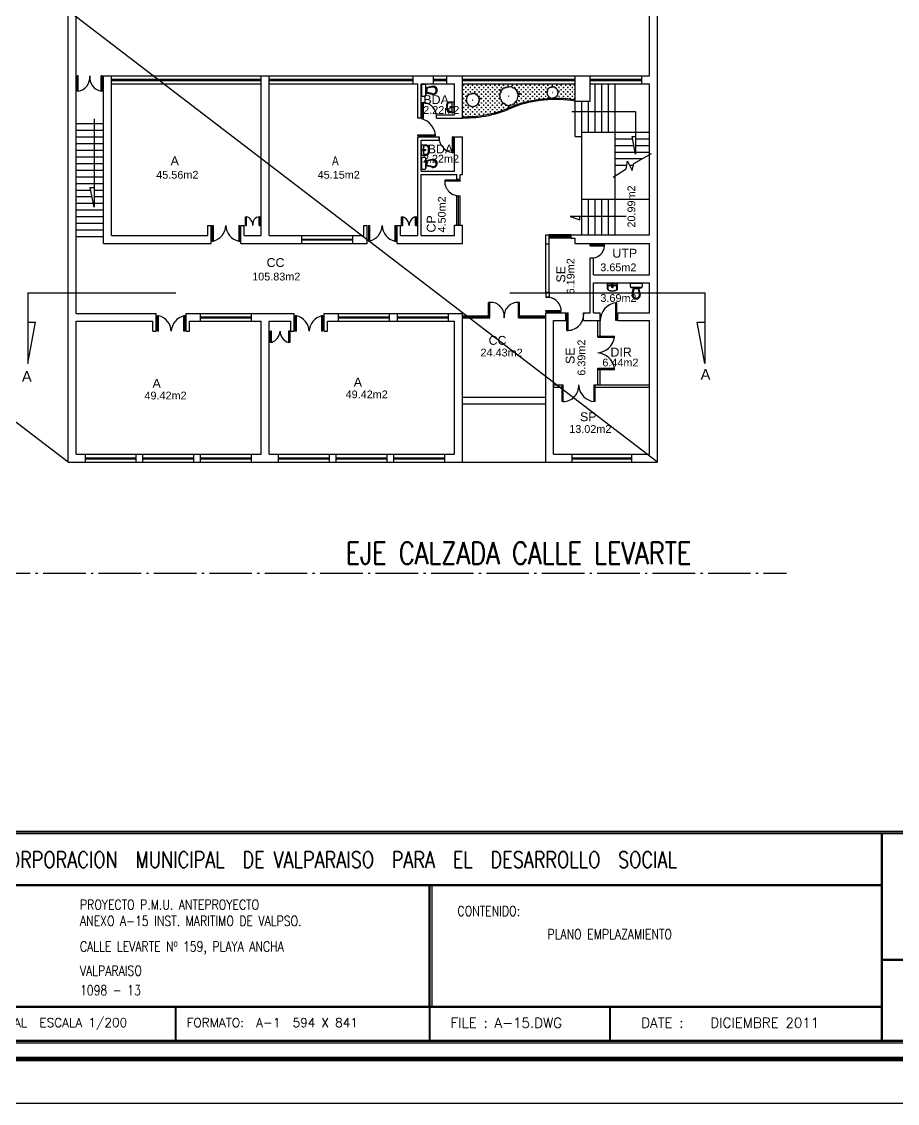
# Model space of a CAD drawing. Extents: x -8833 to -8726, y -3717 to -3576.
# Drawn here: x -8791.12 to -8751.61, y -3717.15 to -3668.34 of the extents above; entities that cross this region are included whole.
import ezdxf

# ---------------------------------------------------------------- set-up
doc = ezdxf.new("R2010")
doc.units = 0
doc.header["$MEASUREMENT"] = 0
doc.linetypes.add('ACAD_ISO03W100', pattern=[30, 12, -18])
doc.linetypes.add('ACAD_ISO04W100', pattern=[30.5, 24, -3, 0.5, -3])
doc.layers.get('0').update_dxf_attribs({"linetype": 'CONTINUOUS'})
for name, color, linetype in [('ANTEPECHO', 1, 'CONTINUOUS'), ('AREA-VERDE', 3, 'CONTINUOUS'), ('EQUIPAMIENTO', 2, 'CONTINUOUS'), ('ESCALERA', 2, 'CONTINUOUS'), ('MURO', 5, 'CONTINUOUS'), ('PUERTA', 2, 'CONTINUOUS'), ('ROTULO', 7, 'CONTINUOUS'), ('TEXTO', 3, 'CONTINUOUS'), ('TEXTO-SUPERFICIE', 2, 'CONTINUOUS'), ('VENTANA', 2, 'CONTINUOUS'), ('VIÑETA', 1, 'CONTINUOUS')]:
    doc.layers.add(name, color=color, linetype=linetype)
doc.styles.add('ROMANS', font='romans.shx', dxfattribs={"oblique": 10, "height": 1.3})
doc.styles.add('TEXTO2', font='arial.ttf', dxfattribs={"height": 15})

msp = doc.modelspace()

# ---------------------------------------------------------------- hatches: boundary and pattern name
at = {"layer": 'AREA-VERDE'}
h = msp.add_hatch(dxfattribs=at)
h.set_pattern_fill('CROSS', color=256, scale=0.4, style=0)
h.set_pattern_definition([(0, (-8762.5978, -3699.0062), (0.1, 0.1), [0.05, -0.15]), (90, (-8762.5728, -3699.0312), (-0.1, 0.1), [0.05, -0.15])])
h.paths.add_polyline_path([(-8768.95, -3672.145, -0.080614), (-8767.179, -3671.805), (-8767.184, -3671.788), (-8767.237, -3671.774), (-8767.259, -3671.772), (-8767.283, -3671.753), (-8767.302, -3671.732), (-8767.318, -3671.728), (-8767.339, -3671.743), (-8767.36, -3671.763), (-8767.349, -3671.737), (-8767.345, -3671.7), (-8767.358, -3671.683), (-8767.384, -3671.671), (-8767.384, -3671.65), (-8767.389, -3671.634), (-8767.406, -3671.622), (-8767.414, -3671.591), (-8767.408, -3671.564), (-8767.418, -3671.535), (-8767.437, -3671.525), (-8767.416, -3671.513), (-8767.411, -3671.488), (-8767.414, -3671.463), (-8767.398, -3671.447), (-8767.384, -3671.42), (-8767.4, -3671.394), (-8767.424, -3671.381), (-8767.389, -3671.381), (-8767.36, -3671.377), (-8767.344, -3671.359), (-8767.344, -3671.342), (-8767.323, -3671.324), (-8767.293, -3671.322), (-8767.262, -3671.303), (-8767.241, -3671.305), (-8767.222, -3671.293), (-8767.201, -3671.303), (-8767.188, -3671.256), (-8767.182, -3671.293), (-8767.16, -3671.297), (-8767.131, -3671.285), (-8767.108, -3671.279), (-8767.056, -3671.322), (-8767.036, -3671.334), (-8767.02, -3671.326), (-8766.988, -3671.336), (-8766.99, -3671.357), (-8766.985, -3671.371), (-8766.958, -3671.4), (-8766.942, -3671.418), (-8766.939, -3671.465), (-8766.924, -3671.478), (-8766.884, -3671.478), (-8766.855, -3671.476), (-8766.887, -3671.488), (-8766.916, -3671.502), (-8766.923, -3671.521), (-8766.918, -3671.548), (-8766.929, -3671.56), (-8766.935, -3671.611), (-8766.927, -3671.622), (-8766.934, -3671.626), (-8766.943, -3671.644), (-8766.951, -3671.654), (-8766.975, -3671.659), (-8766.951, -3671.687), (-8766.98, -3671.681), (-8766.988, -3671.685), (-8766.99, -3671.702), (-8767.014, -3671.724), (-8767.027, -3671.743), (-8767.054, -3671.747), (-8767.075, -3671.763), (-8767.11, -3671.774), (-8767.134, -3671.772), (-8767.156, -3671.78), (-8767.163, -3671.788), (-8767.165, -3671.805, -0.045386), (-8766.147, -3671.87), (-8766.147, -3671.14), (-8771.227, -3671.14), (-8771.227, -3672.64, 0.12263)])
h.paths.add_polyline_path([(-8769.53, -3671.837), (-8769.543, -3671.785), (-8769.532, -3671.741), (-8769.548, -3671.693), (-8769.581, -3671.676), (-8769.546, -3671.655), (-8769.538, -3671.614), (-8769.543, -3671.573), (-8769.516, -3671.546), (-8769.492, -3671.501), (-8769.519, -3671.457), (-8769.559, -3671.436), (-8769.5, -3671.436), (-8769.452, -3671.429), (-8769.426, -3671.399), (-8769.426, -3671.371), (-8769.391, -3671.34), (-8769.34, -3671.337), (-8769.289, -3671.306), (-8769.255, -3671.31), (-8769.223, -3671.289), (-8769.188, -3671.306), (-8769.167, -3671.227), (-8769.156, -3671.289), (-8769.119, -3671.296), (-8769.071, -3671.275), (-8769.033, -3671.265), (-8768.945, -3671.337), (-8768.913, -3671.357), (-8768.886, -3671.344), (-8768.833, -3671.361), (-8768.836, -3671.395), (-8768.828, -3671.419), (-8768.782, -3671.467), (-8768.755, -3671.498), (-8768.75, -3671.577), (-8768.726, -3671.597), (-8768.659, -3671.597), (-8768.611, -3671.594), (-8768.665, -3671.614), (-8768.713, -3671.638), (-8768.723, -3671.669), (-8768.715, -3671.713), (-8768.734, -3671.734), (-8768.745, -3671.82), (-8768.731, -3671.837), (-8768.742, -3671.844), (-8768.758, -3671.874), (-8768.771, -3671.891), (-8768.812, -3671.898), (-8768.771, -3671.946), (-8768.82, -3671.936), (-8768.833, -3671.943), (-8768.836, -3671.97), (-8768.876, -3672.008), (-8768.897, -3672.039), (-8768.942, -3672.045), (-8768.977, -3672.073), (-8769.036, -3672.09), (-8769.076, -3672.087), (-8769.113, -3672.1), (-8769.124, -3672.114), (-8769.135, -3672.196), (-8769.159, -3672.114), (-8769.247, -3672.09), (-8769.284, -3672.087), (-8769.324, -3672.056), (-8769.356, -3672.022), (-8769.383, -3672.015), (-8769.418, -3672.039), (-8769.452, -3672.073), (-8769.434, -3672.028), (-8769.428, -3671.967), (-8769.45, -3671.939), (-8769.492, -3671.919), (-8769.492, -3671.885), (-8769.5, -3671.857)], flags=16)
h.paths.add_polyline_path([(-8770.398, -3671.809), (-8770.436, -3671.824), (-8770.469, -3671.84), (-8770.477, -3671.862), (-8770.471, -3671.893), (-8770.484, -3671.908), (-8770.492, -3671.967), (-8770.482, -3671.979), (-8770.49, -3671.984), (-8770.501, -3672.006), (-8770.51, -3672.018), (-8770.538, -3672.023), (-8770.51, -3672.056), (-8770.544, -3672.049), (-8770.553, -3672.054), (-8770.555, -3672.073), (-8770.583, -3672.099), (-8770.598, -3672.121), (-8770.63, -3672.126), (-8770.654, -3672.145), (-8770.695, -3672.157), (-8770.723, -3672.154), (-8770.75, -3672.164), (-8770.757, -3672.174), (-8770.765, -3672.231), (-8770.781, -3672.174), (-8770.843, -3672.157), (-8770.869, -3672.154), (-8770.897, -3672.133), (-8770.92, -3672.109), (-8770.938, -3672.104), (-8770.963, -3672.121), (-8770.987, -3672.145), (-8770.974, -3672.114), (-8770.97, -3672.071), (-8770.985, -3672.051), (-8771.015, -3672.037), (-8771.015, -3672.013), (-8771.021, -3671.994), (-8771.041, -3671.979), (-8771.051, -3671.944), (-8771.043, -3671.912), (-8771.054, -3671.879), (-8771.077, -3671.867), (-8771.052, -3671.852), (-8771.047, -3671.824), (-8771.051, -3671.795), (-8771.032, -3671.776), (-8771.015, -3671.745), (-8771.034, -3671.713), (-8771.062, -3671.699), (-8771.021, -3671.699), (-8770.987, -3671.694), (-8770.968, -3671.673), (-8770.968, -3671.654), (-8770.944, -3671.632), (-8770.908, -3671.63), (-8770.873, -3671.608), (-8770.849, -3671.61), (-8770.826, -3671.596), (-8770.802, -3671.608), (-8770.787, -3671.553), (-8770.78, -3671.596), (-8770.753, -3671.601), (-8770.72, -3671.586), (-8770.694, -3671.579), (-8770.632, -3671.63), (-8770.609, -3671.644), (-8770.591, -3671.634), (-8770.553, -3671.646), (-8770.555, -3671.67), (-8770.55, -3671.687), (-8770.518, -3671.721), (-8770.499, -3671.742), (-8770.495, -3671.797), (-8770.479, -3671.812), (-8770.432, -3671.812)], flags=16)
h.paths.add_polyline_path([(-8769.151, -3671.693), (-8769.143, -3671.683), (-8769.135, -3671.693)], flags=0)
h.paths.add_polyline_path([(-8770.765, -3671.879), (-8770.776, -3671.879), (-8770.77, -3671.872)], flags=0)

# ---------------------------------------------------------------- linework, layer by layer
at = {"color": 3, "linetype": 'ACAD_ISO03W100', "ltscale": 5}
for p, q in [((-8789.027, -3688.22), (-8820.116, -3664.385)), ((-8762.437, -3688.22), (-8793.526, -3664.385))]:
    msp.add_line(p, q, dxfattribs=at)
at = {"color": 2}
for p, q in [((-8790.848, -3680.575), (-8790.848, -3683.756)), ((-8760.291, -3680.575), (-8760.291, -3683.756)), ((-8790.848, -3681.891), (-8790.497, -3681.891)), ((-8790.848, -3683.756), (-8790.497, -3681.891)), ((-8760.291, -3683.756), (-8760.642, -3681.891)), ((-8760.642, -3681.891), (-8760.291, -3681.891))]:
    msp.add_line(p, q, dxfattribs=at)
at = {"layer": 'ANTEPECHO'}
for p, q in [((-8787.067, -3670.78), (-8780.307, -3670.78)), ((-8779.947, -3670.78), (-8773.457, -3670.78)), ((-8772.537, -3670.78), (-8771.937, -3670.78)), ((-8771.227, -3670.78), (-8766.147, -3670.78)), ((-8765.477, -3670.78), (-8763.137, -3670.78)), ((-8787.067, -3671.14), (-8780.307, -3671.14)), ((-8779.947, -3671.14), (-8773.457, -3671.14)), ((-8772.537, -3671.14), (-8771.937, -3671.14)), ((-8771.227, -3671.14), (-8766.147, -3671.14)), ((-8765.477, -3671.14), (-8763.137, -3671.14)), ((-8778.477, -3677.99), (-8776.177, -3677.99)), ((-8778.477, -3678.35), (-8776.177, -3678.35)), ((-8766.327, -3677.96), (-8767.327, -3677.96)), ((-8766.327, -3678.11), (-8767.327, -3678.11)), ((-8783.047, -3681.5), (-8780.747, -3681.5)), ((-8776.827, -3681.5), (-8774.527, -3681.5)), ((-8774.157, -3681.5), (-8771.857, -3681.5)), ((-8783.047, -3681.86), (-8780.747, -3681.86)), ((-8776.827, -3681.86), (-8774.527, -3681.86)), ((-8774.157, -3681.86), (-8771.857, -3681.86)), ((-8788.247, -3687.86), (-8785.947, -3687.86)), ((-8785.647, -3687.86), (-8783.347, -3687.86)), ((-8783.047, -3687.86), (-8780.747, -3687.86)), ((-8779.527, -3687.86), (-8777.227, -3687.86)), ((-8776.927, -3687.86), (-8774.627, -3687.86)), ((-8774.327, -3687.86), (-8772.027, -3687.86)), ((-8766.287, -3687.86), (-8763.587, -3687.86)), ((-8788.247, -3688.22), (-8785.947, -3688.22)), ((-8785.647, -3688.22), (-8783.347, -3688.22)), ((-8783.047, -3688.22), (-8780.747, -3688.22)), ((-8779.527, -3688.22), (-8777.227, -3688.22)), ((-8776.927, -3688.22), (-8774.627, -3688.22)), ((-8774.327, -3688.22), (-8772.027, -3688.22)), ((-8766.287, -3688.22), (-8763.587, -3688.22))]:
    msp.add_line(p, q, dxfattribs=at)
at = {"layer": 'AREA-VERDE'}
for points in [[(-8770.787, -3671.553), (-8770.802, -3671.608), (-8770.826, -3671.596), (-8770.849, -3671.61), (-8770.873, -3671.608), (-8770.908, -3671.63), (-8770.944, -3671.632), (-8770.968, -3671.654), (-8770.968, -3671.673), (-8770.987, -3671.694), (-8771.021, -3671.699), (-8771.062, -3671.699), (-8771.034, -3671.713), (-8771.015, -3671.745), (-8771.032, -3671.776), (-8771.051, -3671.795), (-8771.047, -3671.824), (-8771.052, -3671.852), (-8771.077, -3671.867), (-8771.054, -3671.879), (-8771.043, -3671.912), (-8771.051, -3671.944), (-8771.041, -3671.979), (-8771.021, -3671.994), (-8771.015, -3672.013), (-8771.015, -3672.037), (-8770.985, -3672.051), (-8770.97, -3672.071), (-8770.974, -3672.114), (-8770.987, -3672.145), (-8770.963, -3672.121), (-8770.938, -3672.104), (-8770.92, -3672.109), (-8770.897, -3672.133), (-8770.869, -3672.154), (-8770.843, -3672.157), (-8770.781, -3672.174), (-8770.765, -3672.231), (-8770.757, -3672.174), (-8770.75, -3672.164), (-8770.723, -3672.154), (-8770.695, -3672.157), (-8770.654, -3672.145), (-8770.63, -3672.126), (-8770.598, -3672.121), (-8770.583, -3672.099), (-8770.555, -3672.073), (-8770.553, -3672.054), (-8770.544, -3672.049), (-8770.51, -3672.056), (-8770.538, -3672.023), (-8770.51, -3672.018), (-8770.501, -3672.006), (-8770.49, -3671.984), (-8770.482, -3671.979), (-8770.492, -3671.967), (-8770.484, -3671.908), (-8770.471, -3671.893), (-8770.477, -3671.862), (-8770.469, -3671.84), (-8770.436, -3671.824), (-8770.398, -3671.809), (-8770.432, -3671.812), (-8770.479, -3671.812), (-8770.495, -3671.797), (-8770.499, -3671.742), (-8770.518, -3671.721), (-8770.55, -3671.687), (-8770.555, -3671.67), (-8770.553, -3671.646), (-8770.591, -3671.634), (-8770.609, -3671.644), (-8770.632, -3671.63), (-8770.694, -3671.579), (-8770.72, -3671.586), (-8770.753, -3671.601), (-8770.78, -3671.596)], [(-8769.167, -3671.227), (-8769.188, -3671.306), (-8769.223, -3671.289), (-8769.255, -3671.31), (-8769.289, -3671.306), (-8769.34, -3671.337), (-8769.391, -3671.34), (-8769.426, -3671.371), (-8769.426, -3671.399), (-8769.452, -3671.429), (-8769.5, -3671.436), (-8769.559, -3671.436), (-8769.519, -3671.457), (-8769.492, -3671.501), (-8769.516, -3671.546), (-8769.543, -3671.573), (-8769.538, -3671.614), (-8769.546, -3671.655), (-8769.581, -3671.676), (-8769.548, -3671.693), (-8769.532, -3671.741), (-8769.543, -3671.785), (-8769.53, -3671.837), (-8769.5, -3671.857), (-8769.492, -3671.885), (-8769.492, -3671.919), (-8769.45, -3671.939), (-8769.428, -3671.967), (-8769.434, -3672.028), (-8769.452, -3672.073), (-8769.418, -3672.039), (-8769.383, -3672.015), (-8769.356, -3672.022), (-8769.324, -3672.056), (-8769.284, -3672.087), (-8769.247, -3672.09), (-8769.159, -3672.114), (-8769.135, -3672.196), (-8769.124, -3672.114), (-8769.113, -3672.1), (-8769.076, -3672.087), (-8769.036, -3672.09), (-8768.977, -3672.073), (-8768.942, -3672.045), (-8768.897, -3672.039), (-8768.876, -3672.008), (-8768.836, -3671.97), (-8768.833, -3671.943), (-8768.82, -3671.936), (-8768.771, -3671.946), (-8768.812, -3671.898), (-8768.771, -3671.891), (-8768.758, -3671.874), (-8768.742, -3671.844), (-8768.731, -3671.837), (-8768.745, -3671.82), (-8768.734, -3671.734), (-8768.715, -3671.713), (-8768.723, -3671.669), (-8768.713, -3671.638), (-8768.665, -3671.614), (-8768.611, -3671.594), (-8768.659, -3671.597), (-8768.726, -3671.597), (-8768.75, -3671.577), (-8768.755, -3671.498), (-8768.782, -3671.467), (-8768.828, -3671.419), (-8768.836, -3671.395), (-8768.833, -3671.361), (-8768.886, -3671.344), (-8768.913, -3671.357), (-8768.945, -3671.337), (-8769.033, -3671.265), (-8769.071, -3671.275), (-8769.119, -3671.296), (-8769.156, -3671.289)], [(-8767.188, -3671.256), (-8767.201, -3671.303), (-8767.222, -3671.293), (-8767.241, -3671.305), (-8767.262, -3671.303), (-8767.293, -3671.322), (-8767.323, -3671.324), (-8767.344, -3671.342), (-8767.344, -3671.359), (-8767.36, -3671.377), (-8767.389, -3671.381), (-8767.424, -3671.381), (-8767.4, -3671.394), (-8767.384, -3671.42), (-8767.398, -3671.447), (-8767.414, -3671.463), (-8767.411, -3671.488), (-8767.416, -3671.513), (-8767.437, -3671.525), (-8767.418, -3671.535), (-8767.408, -3671.564), (-8767.414, -3671.591), (-8767.406, -3671.622), (-8767.389, -3671.634), (-8767.384, -3671.65), (-8767.384, -3671.671), (-8767.358, -3671.683), (-8767.345, -3671.7), (-8767.349, -3671.737), (-8767.36, -3671.763), (-8767.339, -3671.743), (-8767.318, -3671.728), (-8767.302, -3671.732), (-8767.283, -3671.753), (-8767.259, -3671.772), (-8767.237, -3671.774), (-8767.184, -3671.788), (-8767.169, -3671.837), (-8767.163, -3671.788), (-8767.156, -3671.78), (-8767.134, -3671.772), (-8767.11, -3671.774), (-8767.075, -3671.763), (-8767.054, -3671.747), (-8767.027, -3671.743), (-8767.014, -3671.724), (-8766.99, -3671.702), (-8766.988, -3671.685), (-8766.98, -3671.681), (-8766.951, -3671.687), (-8766.975, -3671.659), (-8766.951, -3671.654), (-8766.943, -3671.644), (-8766.934, -3671.626), (-8766.927, -3671.622), (-8766.935, -3671.611), (-8766.929, -3671.56), (-8766.918, -3671.548), (-8766.923, -3671.521), (-8766.916, -3671.502), (-8766.887, -3671.488), (-8766.855, -3671.476), (-8766.884, -3671.478), (-8766.924, -3671.478), (-8766.939, -3671.465), (-8766.942, -3671.418), (-8766.958, -3671.4), (-8766.985, -3671.371), (-8766.99, -3671.357), (-8766.988, -3671.336), (-8767.02, -3671.326), (-8767.036, -3671.334), (-8767.056, -3671.322), (-8767.108, -3671.279), (-8767.131, -3671.285), (-8767.16, -3671.297), (-8767.182, -3671.293)], [(-8767.174, -3671.529), (-8767.179, -3671.535), (-8767.169, -3671.535)], [(-8770.77, -3671.872), (-8770.776, -3671.879), (-8770.765, -3671.879)], [(-8769.143, -3671.683), (-8769.151, -3671.693), (-8769.135, -3671.693)]]:
    msp.add_lwpolyline(points, close=True, dxfattribs=at)
for points in [[(-8766.147, -3671.92, 0.127315), (-8768.93, -3672.191, -0.122412), (-8771.227, -3672.69)], [(-8766.139, -3671.871, 0.127437), (-8768.95, -3672.145, -0.122552), (-8771.226, -3672.64, -0.122552)]]:
    msp.add_lwpolyline(points, format="xyb", dxfattribs=at)
at = {"layer": 'EQUIPAMIENTO', "color": 2}
for p, q in [((-8772.887, -3671.655), (-8772.887, -3671.223)), ((-8772.844, -3671.343), (-8772.844, -3671.535)), ((-8772.825, -3671.343), (-8772.844, -3671.343)), ((-8772.844, -3671.535), (-8772.825, -3671.535)), ((-8772.604, -3671.295), (-8772.825, -3671.343)), ((-8772.825, -3671.535), (-8772.825, -3671.343)), ((-8772.604, -3671.583), (-8772.825, -3671.535)), ((-8772.863, -3671.583), (-8772.887, -3671.583)), ((-8772.887, -3671.655), (-8772.863, -3671.655)), ((-8772.863, -3671.655), (-8772.863, -3671.583)), ((-8771.847, -3671.992), (-8771.729, -3671.992)), ((-8771.705, -3672.016), (-8771.705, -3672.368)), ((-8771.729, -3672.392), (-8771.847, -3672.392)), ((-8772.981, -3674.308), (-8772.981, -3673.956)), ((-8772.957, -3673.932), (-8772.84, -3673.932)), ((-8772.84, -3674.332), (-8772.957, -3674.332)), ((-8772.887, -3674.947), (-8772.887, -3674.515)), ((-8772.863, -3674.875), (-8772.887, -3674.875)), ((-8772.887, -3674.947), (-8772.863, -3674.947)), ((-8772.863, -3674.947), (-8772.863, -3674.875)), ((-8772.844, -3674.635), (-8772.844, -3674.827)), ((-8772.825, -3674.635), (-8772.844, -3674.635)), ((-8772.844, -3674.827), (-8772.825, -3674.827)), ((-8772.604, -3674.587), (-8772.825, -3674.635)), ((-8772.825, -3674.827), (-8772.825, -3674.635)), ((-8772.604, -3674.875), (-8772.825, -3674.827)), ((-8764.669, -3680.283), (-8764.669, -3680.4)), ((-8764.293, -3680.259), (-8764.645, -3680.259)), ((-8764.269, -3680.4), (-8764.269, -3680.283)), ((-8763.176, -3680.335), (-8763.608, -3680.335)), ((-8763.248, -3680.359), (-8763.248, -3680.335)), ((-8763.176, -3680.359), (-8763.248, -3680.359)), ((-8763.176, -3680.335), (-8763.176, -3680.359)), ((-8763.536, -3680.618), (-8763.488, -3680.397)), ((-8763.488, -3680.378), (-8763.296, -3680.378)), ((-8763.488, -3680.397), (-8763.488, -3680.378)), ((-8763.296, -3680.397), (-8763.488, -3680.397)), ((-8763.296, -3680.378), (-8763.296, -3680.397)), ((-8763.248, -3680.618), (-8763.296, -3680.397))]:
    msp.add_line(p, q, dxfattribs=at)
for points in [[(-8772.935, -3671.175), (-8773.025, -3671.175, 0.388603), (-8773.079, -3671.223)], [(-8773.079, -3671.223), (-8773.079, -3671.667, 0.333333), (-8773.043, -3671.703), (-8772.923, -3671.703, 0.44472), (-8772.887, -3671.655)], [(-8772.935, -3674.467), (-8773.025, -3674.467, 0.388603), (-8773.079, -3674.515)], [(-8773.079, -3674.515), (-8773.079, -3674.959, 0.333333), (-8773.043, -3674.995), (-8772.923, -3674.995, 0.44472), (-8772.887, -3674.947)], [(-8763.656, -3680.287), (-8763.656, -3680.197, -0.388603), (-8763.608, -3680.143)], [(-8763.608, -3680.143), (-8763.164, -3680.143, -0.333333), (-8763.128, -3680.179), (-8763.128, -3680.299, -0.44472), (-8763.176, -3680.335)]]:
    msp.add_lwpolyline(points, format="xyb", dxfattribs=at)
for points in [[(-8772.611, -3671.259), (-8772.887, -3671.319)], [(-8772.611, -3671.619), (-8772.887, -3671.559)], [(-8772.611, -3674.551), (-8772.887, -3674.611)], [(-8772.611, -3674.911), (-8772.887, -3674.851)], [(-8763.572, -3680.611), (-8763.512, -3680.335)], [(-8763.212, -3680.611), (-8763.272, -3680.335)]]:
    msp.add_lwpolyline(points, dxfattribs=at)
for points in [[(-8771.621, -3671.968), (-8771.847, -3671.968, 0.310029), (-8771.921, -3672.019, 0.186244), (-8771.921, -3672.365, 0.310029), (-8771.847, -3672.416), (-8771.621, -3672.416, 0.414214), (-8771.613, -3672.408), (-8771.613, -3671.976, 0.414214)], [(-8773.065, -3674.356), (-8772.84, -3674.356, 0.310029), (-8772.765, -3674.305, 0.186244), (-8772.765, -3673.959, 0.310029), (-8772.84, -3673.908), (-8773.065, -3673.908, 0.414214), (-8773.073, -3673.916), (-8773.073, -3674.348, 0.414214)], [(-8764.245, -3680.175), (-8764.245, -3680.4, -0.310029), (-8764.296, -3680.475, -0.186244), (-8764.642, -3680.475, -0.310029), (-8764.693, -3680.4), (-8764.693, -3680.175, -0.414214), (-8764.685, -3680.167), (-8764.253, -3680.167, -0.414214)]]:
    msp.add_lwpolyline(points, format="xyb", close=True, dxfattribs=at)
for centre, radius in [((-8771.761, -3672.192), 0.028), ((-8771.651, -3672.192), 0.014), ((-8773.035, -3674.132), 0.014), ((-8772.925, -3674.132), 0.028), ((-8764.469, -3680.315), 0.028), ((-8764.469, -3680.205), 0.014)]:
    msp.add_circle(centre, radius, dxfattribs=at)
for centre, radius, start, end in [((-8772.928, -3671.215), 0.0412, 349.5085, 100.4915), ((-8772.559, -3671.439), 0.188, 253.7398, 106.2602), ((-8772.562, -3671.439), 0.15, 253.7398, 106.2602), ((-8771.473, -3672.192), 0.456, 158.9004, 201.1008), ((-8771.847, -3672.048), 0.056, 90.0006, 158.9004), ((-8771.729, -3672.016), 0.024, 0.0006, 90.0006), ((-8771.847, -3672.336), 0.056, 201.1008, 270.0006), ((-8771.729, -3672.368), 0.024, 270.0006, 0.0006), ((-8772.957, -3673.956), 0.024, 90.0006, 180.0006), ((-8772.84, -3673.988), 0.056, 21.1008, 90.0006), ((-8773.213, -3674.132), 0.456, 338.9004, 21.1008), ((-8772.957, -3674.308), 0.024, 180.0006, 270.0006), ((-8772.928, -3674.507), 0.0412, 349.5085, 100.4915), ((-8772.84, -3674.276), 0.056, 270.0006, 338.9004), ((-8772.559, -3674.731), 0.188, 253.7398, 106.2602), ((-8772.562, -3674.731), 0.15, 253.7398, 106.2602), ((-8764.645, -3680.283), 0.024, 89.9994, 179.9994), ((-8764.293, -3680.283), 0.024, 359.9994, 89.9994), ((-8763.616, -3680.294), 0.0412, 169.5085, 280.4915), ((-8764.613, -3680.4), 0.056, 179.9994, 248.8992), ((-8764.469, -3680.027), 0.456, 248.8992, 291.0996), ((-8764.325, -3680.4), 0.056, 291.0996, 359.9994), ((-8763.392, -3680.663), 0.188, 163.7398, 16.2602), ((-8763.392, -3680.66), 0.15, 163.7398, 16.2602)]:
    msp.add_arc(centre, radius, start, end, dxfattribs=at)
at = {"layer": 'ESCALERA'}
for p, q in [((-8765.247, -3673.32), (-8765.247, -3671.14)), ((-8764.947, -3673.32), (-8764.947, -3671.14)), ((-8764.647, -3673.32), (-8764.647, -3671.14)), ((-8764.347, -3677.96), (-8764.347, -3671.14)), ((-8766.147, -3673.52), (-8766.147, -3671.92)), ((-8765.847, -3677.96), (-8765.847, -3671.92)), ((-8765.847, -3673.52), (-8765.847, -3671.92)), ((-8765.547, -3673.32), (-8765.547, -3671.92)), ((-8787.427, -3672.95), (-8788.667, -3672.95)), ((-8787.427, -3673.25), (-8788.667, -3673.25)), ((-8766.147, -3673.52), (-8765.847, -3673.52)), ((-8765.847, -3673.32), (-8762.797, -3673.32)), ((-8787.427, -3673.55), (-8788.667, -3673.55)), ((-8787.427, -3673.85), (-8788.667, -3673.85)), ((-8764.347, -3673.62), (-8763.555, -3673.62)), ((-8764.347, -3673.92), (-8763.495, -3673.92)), ((-8763.417, -3673.62), (-8762.797, -3673.62)), ((-8763.417, -3673.92), (-8762.797, -3673.92)), ((-8787.427, -3674.15), (-8788.667, -3674.15)), ((-8787.427, -3674.45), (-8788.667, -3674.45)), ((-8764.347, -3674.22), (-8763.435, -3674.22)), ((-8763.417, -3674.22), (-8762.797, -3674.22)), ((-8787.427, -3674.75), (-8788.667, -3674.75)), ((-8764.347, -3674.52), (-8763.109, -3674.52)), ((-8764.347, -3674.82), (-8763.817, -3674.82)), ((-8763.689, -3674.82), (-8763.517, -3674.82)), ((-8787.427, -3675.05), (-8788.667, -3675.05)), ((-8787.427, -3675.35), (-8788.667, -3675.35)), ((-8787.427, -3675.65), (-8788.667, -3675.65)), ((-8788.007, -3675.95), (-8788.667, -3675.95)), ((-8787.427, -3675.95), (-8787.852, -3675.95)), ((-8787.946, -3676.25), (-8788.667, -3676.25)), ((-8787.427, -3676.25), (-8787.852, -3676.25)), ((-8765.847, -3676.35), (-8762.797, -3676.35)), ((-8765.547, -3677.96), (-8765.547, -3676.35)), ((-8765.547, -3677.96), (-8765.547, -3676.35)), ((-8765.247, -3677.96), (-8765.247, -3676.35)), ((-8765.247, -3677.96), (-8765.247, -3676.35)), ((-8764.947, -3677.96), (-8764.947, -3676.35)), ((-8764.947, -3677.96), (-8764.947, -3676.35)), ((-8764.647, -3677.96), (-8764.647, -3676.35)), ((-8764.647, -3677.96), (-8764.647, -3676.35)), ((-8787.884, -3676.55), (-8788.667, -3676.55)), ((-8787.427, -3676.85), (-8788.667, -3676.85)), ((-8787.427, -3676.55), (-8787.852, -3676.55)), ((-8787.427, -3677.15), (-8788.667, -3677.15)), ((-8787.427, -3677.45), (-8788.667, -3677.45)), ((-8787.427, -3677.75), (-8788.667, -3677.75)), ((-8787.427, -3678.05), (-8788.667, -3678.05)), ((-8771.227, -3685.28), (-8767.477, -3685.28)), ((-8771.227, -3685.58), (-8767.477, -3685.58)), ((-8771.227, -3688.22), (-8767.477, -3688.22))]:
    msp.add_line(p, q, dxfattribs=at)
at = {"layer": 'ESCALERA', "color": 3}
for points in [[(-8766.3, -3672.393), (-8763.417, -3672.393), (-8763.417, -3674.313), (-8763.577, -3673.513), (-8763.417, -3673.513)], [(-8787.852, -3672.724), (-8787.852, -3676.707), (-8788.033, -3675.824), (-8787.852, -3675.824)], [(-8763.852, -3677.124), (-8766.368, -3677.124), (-8765.934, -3677.284), (-8765.934, -3677.124)]]:
    msp.add_lwpolyline(points, dxfattribs=at)
at = {"layer": 'ESCALERA'}
msp.add_lwpolyline([(-8764.437, -3675.354), (-8763.841, -3674.976), (-8763.787, -3674.633), (-8763.57, -3675.048), (-8763.498, -3674.741), (-8762.704, -3674.29)], dxfattribs=at)
at = {"layer": 'MURO'}
for p, q in [((-8789.027, -3688.22), (-8789.027, -3588.28)), ((-8762.437, -3688.22), (-8762.437, -3588.28)), ((-8788.667, -3681.5), (-8788.667, -3625.2)), ((-8762.797, -3670.78), (-8762.797, -3630.52)), ((-8787.427, -3678.35), (-8787.427, -3670.78)), ((-8787.427, -3670.78), (-8787.067, -3670.78)), ((-8787.067, -3677.99), (-8787.067, -3670.78)), ((-8780.307, -3677.99), (-8780.307, -3670.78)), ((-8780.307, -3670.78), (-8779.947, -3670.78)), ((-8779.947, -3677.99), (-8779.947, -3670.78)), ((-8773.457, -3670.78), (-8772.537, -3670.78)), ((-8773.457, -3671.14), (-8773.457, -3670.78)), ((-8772.537, -3671.14), (-8772.537, -3670.78)), ((-8771.937, -3671.14), (-8771.937, -3670.78)), ((-8771.937, -3670.78), (-8771.227, -3670.78)), ((-8771.227, -3672.69), (-8771.227, -3670.78)), ((-8766.147, -3671.92), (-8766.147, -3670.78)), ((-8766.147, -3670.78), (-8765.477, -3670.78)), ((-8765.477, -3671.92), (-8765.477, -3670.78)), ((-8763.137, -3671.14), (-8763.137, -3670.78)), ((-8763.137, -3670.78), (-8762.797, -3670.78)), ((-8773.457, -3671.14), (-8773.247, -3671.14)), ((-8773.247, -3672.69), (-8773.247, -3671.14)), ((-8773.097, -3672.69), (-8773.097, -3671.14)), ((-8773.097, -3671.14), (-8772.537, -3671.14)), ((-8771.937, -3671.14), (-8771.587, -3671.14)), ((-8771.587, -3672.54), (-8771.587, -3671.14)), ((-8763.137, -3671.14), (-8762.797, -3671.14)), ((-8762.797, -3677.96), (-8762.797, -3671.14)), ((-8766.147, -3671.92), (-8765.477, -3671.92)), ((-8772.397, -3672.69), (-8772.397, -3672.54)), ((-8772.397, -3672.54), (-8771.587, -3672.54)), ((-8773.097, -3672.69), (-8773.247, -3672.69)), ((-8772.397, -3672.69), (-8771.227, -3672.69)), ((-8773.247, -3677.99), (-8773.247, -3673.54)), ((-8773.247, -3673.54), (-8772.287, -3673.54)), ((-8773.097, -3675.09), (-8773.097, -3673.69)), ((-8773.097, -3673.69), (-8772.287, -3673.69)), ((-8772.287, -3673.69), (-8772.287, -3673.54)), ((-8771.587, -3675.09), (-8771.587, -3673.54)), ((-8771.587, -3673.54), (-8771.227, -3673.54)), ((-8771.227, -3675.24), (-8771.227, -3673.54)), ((-8773.097, -3675.09), (-8771.587, -3675.09)), ((-8773.097, -3677.99), (-8773.097, -3675.24)), ((-8773.097, -3675.24), (-8771.482, -3675.24)), ((-8771.482, -3675.44), (-8771.482, -3675.24)), ((-8771.482, -3675.44), (-8771.332, -3675.44)), ((-8771.332, -3675.44), (-8771.332, -3675.24)), ((-8771.332, -3675.24), (-8771.227, -3675.24)), ((-8771.482, -3676.19), (-8771.332, -3676.19)), ((-8782.727, -3677.54), (-8782.577, -3677.54)), ((-8782.727, -3677.99), (-8782.727, -3677.54)), ((-8782.577, -3678.35), (-8782.577, -3677.54)), ((-8781.227, -3678.35), (-8781.227, -3677.54)), ((-8781.227, -3677.54), (-8781.077, -3677.54)), ((-8781.077, -3677.99), (-8781.077, -3677.54)), ((-8775.677, -3677.54), (-8775.527, -3677.54)), ((-8775.677, -3677.99), (-8775.677, -3677.54)), ((-8775.527, -3678.35), (-8775.527, -3677.54)), ((-8774.177, -3678.35), (-8774.177, -3677.54)), ((-8774.177, -3677.54), (-8774.027, -3677.54)), ((-8774.027, -3677.99), (-8774.027, -3677.54)), ((-8771.587, -3677.52), (-8771.227, -3677.52)), ((-8771.587, -3677.99), (-8771.587, -3677.52)), ((-8771.227, -3678.35), (-8771.227, -3677.52)), ((-8787.427, -3678.35), (-8782.577, -3678.35)), ((-8787.067, -3677.99), (-8782.727, -3677.99)), ((-8781.227, -3678.35), (-8778.477, -3678.35)), ((-8781.077, -3677.99), (-8780.307, -3677.99)), ((-8779.947, -3677.99), (-8778.477, -3677.99)), ((-8778.477, -3678.35), (-8778.477, -3677.99)), ((-8776.177, -3677.99), (-8775.677, -3677.99)), ((-8776.177, -3678.35), (-8776.177, -3677.99)), ((-8776.177, -3678.35), (-8775.527, -3678.35)), ((-8774.177, -3678.35), (-8771.227, -3678.35)), ((-8774.027, -3677.99), (-8773.247, -3677.99)), ((-8773.097, -3677.99), (-8771.587, -3677.99)), ((-8767.477, -3678.36), (-8767.477, -3677.96)), ((-8767.477, -3677.96), (-8767.327, -3677.96)), ((-8767.477, -3678.36), (-8767.327, -3678.36)), ((-8767.327, -3678.36), (-8767.327, -3677.96)), ((-8766.327, -3677.96), (-8762.797, -3677.96)), ((-8766.327, -3678.11), (-8766.327, -3677.96)), ((-8766.327, -3678.11), (-8766.167, -3678.11)), ((-8766.167, -3678.11), (-8766.167, -3678.35)), ((-8766.167, -3678.35), (-8762.797, -3678.35)), ((-8762.797, -3679.76), (-8762.797, -3678.35)), ((-8765.467, -3681.47), (-8765.467, -3679)), ((-8765.467, -3679), (-8765.317, -3679)), ((-8765.317, -3679.76), (-8765.317, -3679)), ((-8765.317, -3679.76), (-8762.797, -3679.76)), ((-8765.317, -3680.12), (-8762.797, -3680.12)), ((-8765.317, -3681.47), (-8765.317, -3680.12)), ((-8762.797, -3681.47), (-8762.797, -3680.12)), ((-8767.477, -3680.55), (-8767.477, -3680.77)), ((-8767.477, -3680.55), (-8767.327, -3680.55)), ((-8767.477, -3680.77), (-8767.327, -3680.77)), ((-8767.327, -3680.55), (-8767.327, -3680.77)), ((-8788.667, -3681.5), (-8785.047, -3681.5)), ((-8785.047, -3682.31), (-8785.047, -3681.5)), ((-8783.697, -3681.5), (-8783.047, -3681.5)), ((-8783.697, -3682.31), (-8783.697, -3681.5)), ((-8783.047, -3681.86), (-8783.047, -3681.5)), ((-8780.747, -3681.5), (-8778.827, -3681.5)), ((-8780.747, -3681.86), (-8780.747, -3681.5)), ((-8778.827, -3682.31), (-8778.827, -3681.5)), ((-8777.477, -3682.31), (-8777.477, -3681.5)), ((-8777.477, -3681.5), (-8776.827, -3681.5)), ((-8776.827, -3681.86), (-8776.827, -3681.5)), ((-8774.527, -3681.86), (-8774.527, -3681.5)), ((-8774.527, -3681.5), (-8774.157, -3681.5)), ((-8774.157, -3681.86), (-8774.157, -3681.5)), ((-8771.857, -3681.86), (-8771.857, -3681.5)), ((-8771.857, -3681.5), (-8771.227, -3681.5)), ((-8771.227, -3688.22), (-8771.227, -3681.5)), ((-8767.477, -3688.22), (-8767.477, -3681.47)), ((-8767.477, -3681.47), (-8766.567, -3681.47)), ((-8767.117, -3687.86), (-8767.117, -3681.83)), ((-8767.117, -3681.83), (-8766.567, -3681.83)), ((-8766.567, -3681.83), (-8766.567, -3681.47)), ((-8765.767, -3681.47), (-8765.467, -3681.47)), ((-8765.767, -3681.83), (-8765.767, -3681.47)), ((-8765.767, -3681.83), (-8765.017, -3681.83)), ((-8765.317, -3681.47), (-8765.017, -3681.47)), ((-8765.017, -3681.83), (-8765.017, -3681.47)), ((-8764.217, -3681.47), (-8762.797, -3681.47)), ((-8764.217, -3681.83), (-8764.217, -3681.47)), ((-8764.217, -3681.83), (-8762.797, -3681.83)), ((-8762.797, -3687.86), (-8762.797, -3681.83)), ((-8788.667, -3681.86), (-8785.197, -3681.86)), ((-8788.667, -3687.86), (-8788.667, -3681.86)), ((-8785.197, -3682.31), (-8785.197, -3681.86)), ((-8785.197, -3682.31), (-8785.047, -3682.31)), ((-8783.697, -3682.31), (-8783.547, -3682.31)), ((-8783.547, -3681.86), (-8783.047, -3681.86)), ((-8783.547, -3682.31), (-8783.547, -3681.86)), ((-8780.747, -3681.86), (-8780.307, -3681.86)), ((-8780.307, -3687.86), (-8780.307, -3681.86)), ((-8779.947, -3687.86), (-8779.947, -3681.86)), ((-8779.947, -3681.86), (-8778.977, -3681.86)), ((-8778.977, -3682.31), (-8778.977, -3681.86)), ((-8778.977, -3682.31), (-8778.827, -3682.31)), ((-8777.477, -3682.31), (-8777.327, -3682.31)), ((-8777.327, -3681.86), (-8776.827, -3681.86)), ((-8777.327, -3682.31), (-8777.327, -3681.86)), ((-8774.527, -3681.86), (-8774.157, -3681.86)), ((-8771.857, -3681.86), (-8771.587, -3681.86)), ((-8771.587, -3687.86), (-8771.587, -3681.86)), ((-8788.667, -3687.86), (-8788.247, -3687.86)), ((-8788.247, -3688.22), (-8788.247, -3687.86)), ((-8785.947, -3687.86), (-8785.647, -3687.86)), ((-8785.947, -3688.22), (-8785.947, -3687.86)), ((-8785.647, -3688.22), (-8785.647, -3687.86)), ((-8783.347, -3687.86), (-8783.047, -3687.86)), ((-8783.347, -3688.22), (-8783.347, -3687.86)), ((-8783.047, -3688.22), (-8783.047, -3687.86)), ((-8780.747, -3687.86), (-8780.307, -3687.86)), ((-8780.747, -3688.22), (-8780.747, -3687.86)), ((-8779.947, -3687.86), (-8779.527, -3687.86)), ((-8779.527, -3688.22), (-8779.527, -3687.86)), ((-8777.227, -3687.86), (-8776.927, -3687.86)), ((-8777.227, -3687.86), (-8776.927, -3687.86)), ((-8777.227, -3688.22), (-8777.227, -3687.86)), ((-8776.927, -3688.22), (-8776.927, -3687.86)), ((-8774.627, -3687.86), (-8774.327, -3687.86)), ((-8774.627, -3687.86), (-8774.327, -3687.86)), ((-8774.627, -3688.22), (-8774.627, -3687.86)), ((-8774.327, -3688.22), (-8774.327, -3687.86)), ((-8772.027, -3687.86), (-8771.587, -3687.86)), ((-8772.027, -3688.22), (-8772.027, -3687.86)), ((-8767.117, -3687.86), (-8766.287, -3687.86)), ((-8766.287, -3688.22), (-8766.287, -3687.86)), ((-8763.587, -3687.86), (-8762.797, -3687.86)), ((-8763.587, -3688.22), (-8763.587, -3687.86)), ((-8789.027, -3688.22), (-8788.247, -3688.22)), ((-8785.947, -3688.22), (-8785.647, -3688.22)), ((-8783.347, -3688.22), (-8783.047, -3688.22)), ((-8780.747, -3688.22), (-8779.527, -3688.22)), ((-8777.227, -3688.22), (-8776.927, -3688.22)), ((-8777.227, -3688.22), (-8776.927, -3688.22)), ((-8774.627, -3688.22), (-8774.327, -3688.22)), ((-8774.627, -3688.22), (-8774.327, -3688.22)), ((-8772.027, -3688.22), (-8771.227, -3688.22)), ((-8767.477, -3688.22), (-8766.287, -3688.22)), ((-8763.587, -3688.22), (-8762.437, -3688.22))]:
    msp.add_line(p, q, dxfattribs=at)
at = {"layer": 'MURO', "color": 2, "linetype": 'ACAD_ISO04W100', "ltscale": 8}
for p, q in [((-8790.848, -3680.575), (-8784.157, -3680.575)), ((-8769.097, -3680.575), (-8760.291, -3680.575))]:
    msp.add_line(p, q, dxfattribs=at)
at = {"layer": 'MURO', "color": 2, "linetype": 'ACAD_ISO04W100', "ltscale": 0.08}
msp.add_line((-8795.151, -3693.22), (-8756.608, -3693.22), dxfattribs=at)
at = {"layer": 'PUERTA'}
for p, q in [((-8788.617, -3671.48), (-8788.617, -3670.78)), ((-8788.567, -3670.78), (-8788.617, -3670.78)), ((-8788.567, -3671.48), (-8788.567, -3670.78)), ((-8787.527, -3671.48), (-8787.527, -3670.78)), ((-8787.477, -3670.78), (-8787.527, -3670.78)), ((-8787.477, -3671.48), (-8787.477, -3670.78)), ((-8788.567, -3671.48), (-8788.617, -3671.48)), ((-8787.477, -3671.48), (-8787.527, -3671.48)), ((-8773.047, -3672.69), (-8773.047, -3671.99)), ((-8773.047, -3671.99), (-8772.997, -3671.99)), ((-8772.997, -3672.69), (-8772.997, -3671.99)), ((-8773.047, -3672.69), (-8772.997, -3672.69)), ((-8773.247, -3673.49), (-8773.247, -3673.44)), ((-8773.247, -3673.44), (-8772.447, -3673.44)), ((-8773.247, -3673.49), (-8772.447, -3673.49)), ((-8772.447, -3673.49), (-8772.447, -3673.44)), ((-8771.687, -3674.24), (-8771.687, -3673.54)), ((-8771.637, -3673.54), (-8771.687, -3673.54)), ((-8771.637, -3674.24), (-8771.637, -3673.54)), ((-8771.637, -3674.24), (-8771.687, -3674.24)), ((-8771.332, -3675.49), (-8772.032, -3675.49)), ((-8772.032, -3675.49), (-8772.032, -3675.54)), ((-8771.332, -3675.54), (-8772.032, -3675.54)), ((-8771.332, -3675.49), (-8771.332, -3675.54)), ((-8771.482, -3677.52), (-8771.482, -3676.19)), ((-8771.407, -3677.52), (-8771.407, -3676.19)), ((-8771.332, -3677.52), (-8771.332, -3676.19)), ((-8781.027, -3677.54), (-8781.027, -3677.14)), ((-8781.027, -3677.14), (-8780.977, -3677.14)), ((-8780.977, -3677.54), (-8780.977, -3677.14)), ((-8780.407, -3677.54), (-8780.407, -3677.14)), ((-8780.407, -3677.14), (-8780.357, -3677.14)), ((-8780.357, -3677.54), (-8780.357, -3677.14)), ((-8773.977, -3677.54), (-8773.977, -3677.14)), ((-8773.977, -3677.14), (-8773.927, -3677.14)), ((-8773.927, -3677.54), (-8773.927, -3677.14)), ((-8773.347, -3677.54), (-8773.347, -3677.14)), ((-8773.347, -3677.14), (-8773.297, -3677.14)), ((-8773.297, -3677.54), (-8773.297, -3677.14)), ((-8782.527, -3677.54), (-8782.527, -3678.24)), ((-8782.527, -3677.54), (-8782.477, -3677.54)), ((-8782.477, -3677.54), (-8782.477, -3678.24)), ((-8781.327, -3677.54), (-8781.327, -3678.24)), ((-8781.327, -3677.54), (-8781.277, -3677.54)), ((-8781.277, -3677.54), (-8781.277, -3678.24)), ((-8781.027, -3677.54), (-8780.977, -3677.54)), ((-8780.407, -3677.54), (-8780.357, -3677.54)), ((-8775.477, -3677.54), (-8775.477, -3678.24)), ((-8775.477, -3677.54), (-8775.427, -3677.54)), ((-8775.427, -3677.54), (-8775.427, -3678.24)), ((-8774.277, -3677.54), (-8774.277, -3678.24)), ((-8774.277, -3677.54), (-8774.227, -3677.54)), ((-8774.227, -3677.54), (-8774.227, -3678.24)), ((-8773.977, -3677.54), (-8773.927, -3677.54)), ((-8773.347, -3677.54), (-8773.297, -3677.54)), ((-8782.527, -3678.24), (-8782.477, -3678.24)), ((-8781.327, -3678.24), (-8781.277, -3678.24)), ((-8775.477, -3678.24), (-8775.427, -3678.24)), ((-8774.277, -3678.24), (-8774.227, -3678.24)), ((-8767.477, -3680.55), (-8767.477, -3678.36)), ((-8767.327, -3680.55), (-8767.327, -3678.36)), ((-8765.467, -3678.45), (-8765.467, -3678.4)), ((-8765.467, -3678.4), (-8764.817, -3678.4)), ((-8764.817, -3678.45), (-8764.817, -3678.4)), ((-8765.467, -3678.45), (-8764.817, -3678.45)), ((-8770.002, -3681.005), (-8770.052, -3681.005)), ((-8770.052, -3681.705), (-8770.052, -3681.005)), ((-8770.002, -3681.705), (-8770.002, -3681.005)), ((-8768.652, -3681.005), (-8768.702, -3681.005)), ((-8768.702, -3681.705), (-8768.702, -3681.005)), ((-8768.652, -3681.705), (-8768.652, -3681.005)), ((-8764.267, -3681.03), (-8764.317, -3681.03)), ((-8764.317, -3681.83), (-8764.317, -3681.03)), ((-8764.267, -3681.83), (-8764.267, -3681.03)), ((-8784.997, -3682.31), (-8784.997, -3681.61)), ((-8784.947, -3681.61), (-8784.997, -3681.61)), ((-8784.947, -3682.31), (-8784.947, -3681.61)), ((-8783.797, -3682.31), (-8783.797, -3681.61)), ((-8783.747, -3681.61), (-8783.797, -3681.61)), ((-8783.747, -3682.31), (-8783.747, -3681.61)), ((-8778.777, -3682.31), (-8778.777, -3681.61)), ((-8778.727, -3681.61), (-8778.777, -3681.61)), ((-8778.727, -3682.31), (-8778.727, -3681.61)), ((-8777.577, -3682.31), (-8777.577, -3681.61)), ((-8777.527, -3681.61), (-8777.577, -3681.61)), ((-8777.527, -3682.31), (-8777.527, -3681.61)), ((-8771.227, -3681.605), (-8770.052, -3681.605)), ((-8771.227, -3681.655), (-8770.052, -3681.655)), ((-8771.227, -3681.705), (-8770.002, -3681.705)), ((-8768.702, -3681.705), (-8767.477, -3681.705)), ((-8768.652, -3681.605), (-8767.477, -3681.605)), ((-8768.652, -3681.655), (-8767.477, -3681.655)), ((-8767.477, -3681.37), (-8766.777, -3681.37)), ((-8767.477, -3681.42), (-8767.477, -3681.37)), ((-8767.477, -3681.42), (-8766.777, -3681.42)), ((-8766.777, -3681.42), (-8766.777, -3681.37)), ((-8766.517, -3682.27), (-8766.517, -3681.47)), ((-8766.517, -3681.47), (-8766.467, -3681.47)), ((-8766.467, -3682.27), (-8766.467, -3681.47)), ((-8764.267, -3681.83), (-8764.317, -3681.83)), ((-8784.947, -3682.31), (-8784.997, -3682.31)), ((-8783.747, -3682.31), (-8783.797, -3682.31)), ((-8779.897, -3682.81), (-8779.897, -3682.31)), ((-8779.847, -3682.31), (-8779.897, -3682.31)), ((-8779.847, -3682.81), (-8779.847, -3682.31)), ((-8779.077, -3682.31), (-8779.077, -3682.81)), ((-8779.027, -3682.31), (-8779.077, -3682.31)), ((-8779.027, -3682.31), (-8779.027, -3682.81)), ((-8778.727, -3682.31), (-8778.777, -3682.31)), ((-8777.527, -3682.31), (-8777.577, -3682.31)), ((-8766.517, -3682.27), (-8766.467, -3682.27)), ((-8765.117, -3682.53), (-8764.367, -3682.53)), ((-8765.117, -3682.58), (-8765.117, -3682.53)), ((-8765.117, -3682.58), (-8764.367, -3682.58)), ((-8764.367, -3682.58), (-8764.367, -3682.53)), ((-8779.847, -3682.81), (-8779.897, -3682.81)), ((-8779.027, -3682.81), (-8779.077, -3682.81)), ((-8765.117, -3683.98), (-8764.367, -3683.98)), ((-8765.117, -3684.03), (-8765.117, -3683.98)), ((-8765.117, -3684.03), (-8764.367, -3684.03)), ((-8764.367, -3684.03), (-8764.367, -3683.98)), ((-8766.737, -3685.48), (-8766.737, -3684.73)), ((-8766.687, -3685.48), (-8766.687, -3684.73)), ((-8765.287, -3685.48), (-8765.287, -3684.73)), ((-8765.237, -3685.48), (-8765.237, -3684.73)), ((-8766.687, -3685.48), (-8766.737, -3685.48)), ((-8765.237, -3685.48), (-8765.287, -3685.48))]:
    msp.add_line(p, q, dxfattribs=at)
for centre, radius, start, end in [((-8788.684, -3670.851), 0.64, 280.4742, 6.3116), ((-8787.403, -3670.845), 0.648, 174.3048, 258.9094), ((-8773.046, -3672.64), 0.651, 355.5131, 85.6894), ((-8773.312, -3673.561), 0.873, 7.9291, 85.7661), ((-8771.604, -3673.562), 0.683, 178.1879, 263.0147), ((-8771.383, -3675.543), 0.65, 179.7915, 274.4507), ((-8781.068, -3677.507), 0.377, 354.859, 76.0808), ((-8780.362, -3677.468), 0.331, 97.8726, 186.6382), ((-8774.081, -3677.557), 0.444, 2.1504, 69.7338), ((-8773.221, -3677.537), 0.417, 107.6827, 180.433), ((-8782.669, -3677.497), 0.768, 284.4706, 356.7281), ((-8781.17, -3677.525), 0.732, 181.1996, 257.6017), ((-8775.619, -3677.497), 0.768, 284.4706, 356.7281), ((-8774.12, -3677.525), 0.732, 181.1996, 257.6017), ((-8765.409, -3678.41), 0.593, 264.3568, 356.1159), ((-8767.42, -3681.413), 0.645, 3.7512, 95.0462), ((-8769.959, -3681.618), 0.614, 351.7651, 93.9927), ((-8768.722, -3681.639), 0.634, 88.2124, 186.0298), ((-8764.217, -3681.824), 0.8, 97.1644, 180.4638), ((-8785.104, -3682.326), 0.732, 1.1996, 77.6017), ((-8783.605, -3682.354), 0.768, 104.4706, 176.7281), ((-8778.884, -3682.326), 0.732, 1.1996, 77.6017), ((-8777.385, -3682.354), 0.768, 104.4706, 176.7281), ((-8766.482, -3681.551), 0.72, 271.2092, 6.419), ((-8780.03, -3682.272), 0.569, 288.7263, 356.0811), ((-8778.944, -3682.31), 0.518, 180.0415, 255.151), ((-8765.195, -3682.45), 0.835, 275.3467, 350.9772), ((-8765.209, -3684.13), 0.855, 10.0963, 83.8536), ((-8766.694, -3684.773), 0.708, 270.5336, 3.4163), ((-8765.224, -3684.719), 0.764, 184.0282, 265.2323)]:
    msp.add_arc(centre, radius, start, end, dxfattribs=at)
at = {"layer": 'ROTULO', "color": 6}
msp.add_line((-8725.666, -3717.148), (-8833.013, -3717.148), dxfattribs=at)
at = {"layer": 'ROTULO', "color": 6, "const_width": 0.2}
msp.add_lwpolyline([(-8727.666, -3715.148), (-8827.013, -3715.148), (-8827.013, -3578.159), (-8727.666, -3578.159)], close=True, dxfattribs=at)
at = {"layer": 'VENTANA'}
for p, q in [((-8787.067, -3670.93), (-8780.307, -3670.93)), ((-8787.067, -3670.99), (-8780.307, -3670.99)), ((-8779.947, -3670.93), (-8773.457, -3670.93)), ((-8779.947, -3670.99), (-8773.457, -3670.99)), ((-8772.537, -3670.93), (-8771.937, -3670.93)), ((-8772.537, -3670.99), (-8771.937, -3670.99)), ((-8771.227, -3670.93), (-8766.147, -3670.93)), ((-8771.227, -3670.99), (-8766.147, -3670.99)), ((-8765.477, -3670.93), (-8763.137, -3670.93)), ((-8765.477, -3670.99), (-8763.137, -3670.99)), ((-8778.477, -3678.15), (-8776.177, -3678.15)), ((-8778.477, -3678.19), (-8776.177, -3678.19)), ((-8766.327, -3678.02), (-8767.327, -3678.02)), ((-8766.327, -3678.05), (-8767.327, -3678.05)), ((-8783.047, -3681.66), (-8780.747, -3681.66)), ((-8783.047, -3681.7), (-8780.747, -3681.7)), ((-8776.827, -3681.66), (-8774.527, -3681.66)), ((-8776.827, -3681.7), (-8774.527, -3681.7)), ((-8774.157, -3681.66), (-8771.857, -3681.66)), ((-8774.157, -3681.7), (-8771.857, -3681.7)), ((-8765.117, -3682.53), (-8765.117, -3681.83)), ((-8765.017, -3682.53), (-8765.017, -3681.83)), ((-8765.117, -3684.73), (-8765.117, -3684.03)), ((-8765.017, -3684.73), (-8765.017, -3684.03)), ((-8767.117, -3684.73), (-8766.687, -3684.73)), ((-8765.287, -3684.73), (-8762.797, -3684.73)), ((-8767.117, -3684.83), (-8766.737, -3684.83)), ((-8765.237, -3684.83), (-8762.797, -3684.83)), ((-8788.247, -3688.02), (-8785.947, -3688.02)), ((-8788.247, -3688.06), (-8785.947, -3688.06)), ((-8785.647, -3688.02), (-8783.347, -3688.02)), ((-8785.647, -3688.06), (-8783.347, -3688.06)), ((-8783.047, -3688.02), (-8780.747, -3688.02)), ((-8783.047, -3688.06), (-8780.747, -3688.06)), ((-8779.527, -3688.02), (-8777.227, -3688.02)), ((-8779.527, -3688.06), (-8777.227, -3688.06)), ((-8776.927, -3688.02), (-8774.627, -3688.02)), ((-8776.927, -3688.06), (-8774.627, -3688.06)), ((-8774.327, -3688.02), (-8772.027, -3688.02)), ((-8774.327, -3688.06), (-8772.027, -3688.06)), ((-8766.287, -3688.02), (-8763.587, -3688.02)), ((-8766.287, -3688.06), (-8763.587, -3688.06))]:
    msp.add_line(p, q, dxfattribs=at)
at = {"layer": 'VIÑETA', "color": 5}
for p, q in [((-8795.909, -3704.961), (-8728.352, -3704.961)), ((-8752.314, -3704.961), (-8752.314, -3714.326)), ((-8728.352, -3714.326), (-8795.909, -3714.326))]:
    msp.add_line(p, q, dxfattribs=at)
msp.add_lwpolyline([(-8796.009, -3704.861), (-8728.252, -3704.861), (-8728.252, -3714.426), (-8796.009, -3714.426)], close=True, dxfattribs=at)
at = {"layer": 'VIÑETA', "color": 5, "const_width": 0.1}
msp.add_lwpolyline([(-8795.909, -3704.961), (-8728.352, -3704.961), (-8728.352, -3714.326), (-8795.909, -3714.326)], close=True, dxfattribs=at)
for points in [[(-8752.314, -3704.961), (-8752.314, -3714.326)], [(-8795.909, -3707.301), (-8752.314, -3707.301)], [(-8772.714, -3707.301), (-8772.714, -3712.796)], [(-8752.314, -3710.674), (-8735.796, -3710.674)], [(-8795.909, -3712.796), (-8752.314, -3712.796)], [(-8784.172, -3712.796), (-8784.172, -3714.326)], [(-8772.709, -3712.796), (-8772.709, -3714.326)], [(-8764.576, -3712.796), (-8764.576, -3714.326)]]:
    msp.add_lwpolyline(points, dxfattribs=at)
at = {"layer": 'VIÑETA', "color": 5}
msp.add_lwpolyline([(-8772.614, -3707.301), (-8772.614, -3712.796)], dxfattribs=at)

# ---------------------------------------------------------------- texts
at = {"layer": 'TEXTO', "style": 'TEXTO2'}
for s, height, p in [('BDA', 0.4, (-8772.994, -3672.056)), ('BDA', 0.4, (-8772.799, -3674.283)), ('A', 0.4, (-8784.399, -3674.815)), ('UTP', 0.4, (-8764.468, -3678.985)), ('CC', 0.4, (-8780.07, -3679.409)), ('CC', 0.4, (-8770.053, -3682.919)), ('DIR', 0.4, (-8764.554, -3683.448)), ('A', 0.48, (-8791.112, -3684.589)), ('A', 0.48, (-8760.489, -3684.498)), ('A', 0.4, (-8785.215, -3684.858)), ('A', 0.4, (-8776.138, -3684.804)), ('SP', 0.4, (-8765.927, -3686.366))]:
    msp.add_text(s, height=height, dxfattribs=at).set_placement(p)
at = {"layer": 'TEXTO', "style": 'TEXTO2', "width": 0.8}
msp.add_text('A', height=0.4, dxfattribs=at).set_placement((-8777.116, -3674.815))
at = {"layer": 'TEXTO', "style": 'TEXTO2'}
for s, p in [('CP', (-8772.443, -3677.852)), ('SE', (-8766.593, -3680.111)), ('SE', (-8766.175, -3683.786))]:
    msp.add_text(s, height=0.4, rotation=90, dxfattribs=at).set_placement(p)
at = {"layer": 'TEXTO', "color": 6, "style": 'ROMANS', "width": 0.8}
msp.add_text('EJE CALZADA CALLE LEVARTE', height=1, dxfattribs=at).set_placement((-8776.503, -3692.821))
at = {"layer": 'TEXTO-SUPERFICIE', "style": 'TEXTO2'}
for s, p in [('2.22m2', (-8773.003, -3672.498)), ('2.22m2', (-8773.016, -3674.696)), ('45.56m2', (-8785.049, -3675.423)), ('45.15m2', (-8777.766, -3675.423)), ('3.65m2', (-8765.013, -3679.599)), ('105.83m2', (-8780.72, -3680.016)), ('3.69m2', (-8765.009, -3680.984)), ('24.43m2', (-8770.418, -3683.445)), ('6.44m2', (-8764.92, -3683.894)), ('49.42m2', (-8785.58, -3685.385)), ('49.42m2', (-8776.503, -3685.331)), ('13.02m2', (-8766.414, -3686.893))]:
    msp.add_text(s, height=0.35, dxfattribs=at).set_placement(p)
for s, p in [('20.99m2', (-8763.435, -3677.63)), ('4.50m2', (-8771.989, -3677.852)), ('6.19m2', (-8766.177, -3680.644)), ('6.39m2', (-8765.689, -3684.313))]:
    msp.add_text(s, height=0.35, rotation=90, dxfattribs=at).set_placement(p)
at = {"layer": 'VIÑETA', "color": 1, "style": 'ROMANS', "width": 0.8}
msp.add_text('CORPORACION  MUNICIPAL  DE VALPARAISO  PARA  EL  DESARROLLO  SOCIAL', height=0.73, dxfattribs=at).set_placement((-8792.266, -3706.517))
at = {"layer": 'VIÑETA', "color": 7, "style": 'ROMANS', "width": 0.8}
for s, p in [('PROYECTO P.M.U. ANTEPROYECTO', (-8788.49, -3708.407)), ('CONTENIDO:', (-8771.456, -3708.697)), ('ANEXO A-15 INST. MARITIMO DE VALPSO.', (-8788.49, -3709.143)), ('PLANO EMPLAZAMIENTO', (-8767.395, -3709.742)), ('CALLE LEVARTE Nº 159, PLAYA ANCHA', (-8788.49, -3710.295)), ('VALPARAISO', (-8788.49, -3711.387)), ('1098 - 13', (-8788.49, -3712.27))]:
    msp.add_text(s, height=0.45, dxfattribs=at).set_placement(p)
at = {"layer": 'VIÑETA', "color": 7, "style": 'ROMANS'}
for s, height, p in [('PLANTA GENERAL  ESCALA 1/200', 0.4, (-8795.413, -3713.703)), ('FORMATO:  A-1  594 X 841', 0.4, (-8783.679, -3713.703)), ('FILE : A-15.DWG   ', 0.44432, (-8771.765, -3713.737)), ('  DATE :   DICIEMBRE 2011', 0.44432, (-8763.773, -3713.733))]:
    msp.add_text(s, height=height, dxfattribs=at).set_placement(p)

doc.saveas('drawing.dxf')
